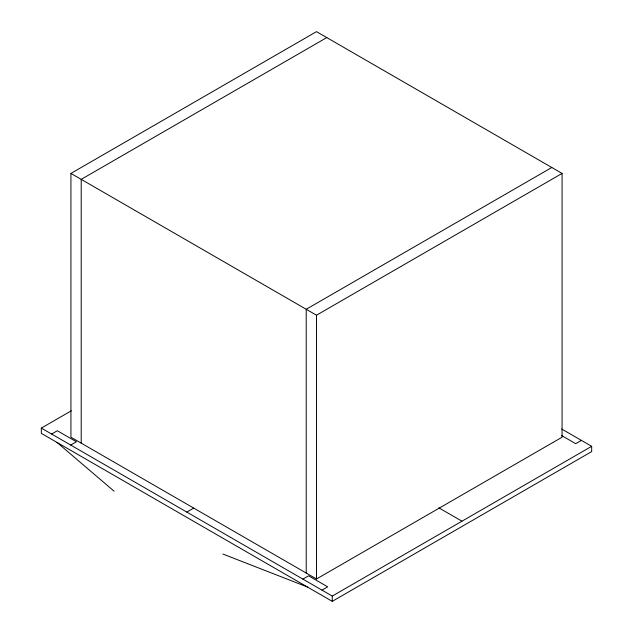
<?xml version="1.0" encoding="UTF-8"?>
<svg xmlns="http://www.w3.org/2000/svg" width="633" height="633" viewBox="0 0 633 633"><rect width="100%" height="100%" fill="white"/><g stroke="black" fill="none" stroke-linecap="round" stroke-linejoin="round"><path stroke-width="0.95" d="M70.928 173.426L316.5 31.65L562.072 173.426L562.072 437.205L316.5 578.981L70.928 437.205L70.928 173.426L316.5 315.21L562.072 173.426M326.778 37.584L81.206 179.361L81.206 443.14M561.716 429.024L591.673 446.312L591.673 451.59L332.278 601.35L41.327 433.376L41.327 428.098L71.292 410.801M51.605 434.032L57.318 430.733L76.427 441.763L70.722 445.062M551.794 167.492L306.222 309.276L306.222 573.047M186.806 512.089L193.651 508.133M302.891 579.108L308.603 575.808L327.712 586.846L321.999 590.138M581.395 440.378L575.682 443.678L561.558 435.528M41.327 428.098L332.278 596.072L591.673 446.312M222.935 554.049L307.456 587.02M438.867 507.856L461.971 521.196M57.01 442.427L114.122 491.224M332.278 596.072L332.278 601.35M316.5 315.21L316.5 578.981"/></g></svg>
